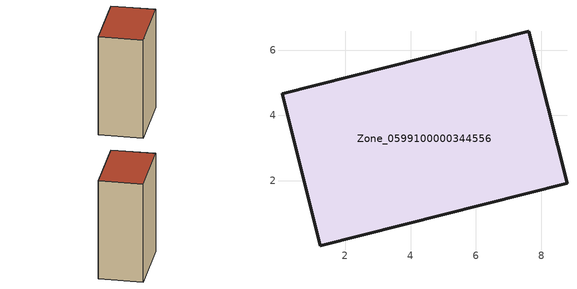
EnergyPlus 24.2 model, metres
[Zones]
Zone_0599100000344556
 floor ground (C_G): 1.23,0.02 0.07,4.67 7.62,6.57 8.79,1.92 z0
 wall outside (C_F): 7.62,6.57 0.07,4.67 1.23,0.02 8.79,1.92 7.62,6.57 z0:11.33
 roof outside (C_R): 0.07,4.67 1.23,0.02 8.79,1.92 7.62,6.57 z11.33
[BUILDING]
Pand.0599100000344556: North Axis=0; Terrain=City; Loads Convergence Tolerance Value=0.04; Temperature Convergence Tolerance Value=0.4; Solar Distribution=FullExterior; Maximum Number of Warmup Days=25; Minimum Number of Warmup Days=1
[Site:Location]
Rotterdam.The.Hague.AP_ZH_NLD Design_Conditions: Latitude=51.96; Longitude=4.45; Time Zone=1; Elevation=-4.5
[SITE:GROUNDTEMPERATURE:BUILDINGSURFACE]
18, 18, 18, 18, 18, 18, 18, 18, 18, 18, 18, 18
[MATERIAL] Thermal Absorptance=0.9; Solar Absorptance=0.7; Visible Absorptance=0.7
Name | Roughness | Thickness | Conductivity | Density | Specific Heat
G.TI.1992-2005 | MediumSmooth | 0.15 | 0.06 | 540 | 1210
F.TI.1992-2005 | Rough | 0.3 | 0.12 | 1920 | 840
R.TI.1992-2005 | MediumRough | 0.2 | 0.08 | 1500 | 1000
[CONSTRUCTION]
C_G: G.TI.1992-2005
C_F: F.TI.1992-2005
C_R: R.TI.1992-2005
[ZONE]
Zone_0599100000344556: Type=1; Multiplier=1; Ceiling Height=Autocalculate; Volume=Autocalculate; Floor Area=autocalculate; Part of Total Floor Area=Yes
[ZONEINFILTRATION:DESIGNFLOWRATE]
Infil_Zone_0599100000344556: Zone or ZoneList or Space or SpaceList=Zone_0599100000344556; Schedule=AlwaysOn; Design Flow Rate Calculation Method=Flow/Area; Flow Rate per Floor Area=0.0015; Constant Term Coefficient=1; Temperature Term Coefficient=0; Velocity Term Coefficient=0; Velocity Squared Term Coefficient=0
[HVACTEMPLATE:ZONE:IDEALLOADSAIRSYSTEM]
Zone_0599100000344556: Maximum Heating Supply Air Temperature=50; Minimum Cooling Supply Air Temperature=13; Maximum Heating Supply Air Humidity Ratio=0.0156; Minimum Cooling Supply Air Humidity Ratio=0.0077; Heating Limit=NoLimit; Cooling Limit=NoLimit; Dehumidification Control Type=ConstantSensibleHeatRatio; Cooling Sensible Heat Ratio=0.7; Dehumidification Setpoint=60; Humidification Control Type=None; Humidification Setpoint=30; Outdoor Air Method=None; Outdoor Air Flow Rate per Person=0.00944; Outdoor Air Flow Rate per Zone Floor Area=0; Outdoor Air Flow Rate per Zone=0; Demand Controlled Ventilation Type=None; Outdoor Air Economizer Type=NoEconomizer; Heat Recovery Type=None; Sensible Heat Recovery Effectiveness=0.7; Latent Heat Recovery Effectiveness=0.65
[ZONECONTROL:THERMOSTAT]
ThermostatControl_Zone_0599100000344556: Zone or ZoneList=Zone_0599100000344556; Control Type Schedule=DualSetpointControlType; Control 1=Thermostat_Zone_0599100000344556; Temperature Difference Between Cutout And Setpoint=0
[THERMOSTATSETPOINT:DUALSETPOINT]
Thermostat_Zone_0599100000344556: Heating Setpoint Temperature Schedule=HeatingSetpoint_Zone_0599100000344556; Cooling Setpoint Temperature Schedule=CoolingSetpoint_Zone_0599100000344556
[SCHEDULE:COMPACT]
HeatingSetpoint_Zone_0599100000344556: Through: 12/31, For: AllDays, Until: 24:00, 21
CoolingSetpoint_Zone_0599100000344556: Through: 12/31, For: AllDays, Until: 24:00, 24
DualSetpointControlType: Through: 12/31, For: AllDays, Until: 24:00, 4
AlwaysOn: Through: 12/31, For: AllDays, Until: 24:00, 1
